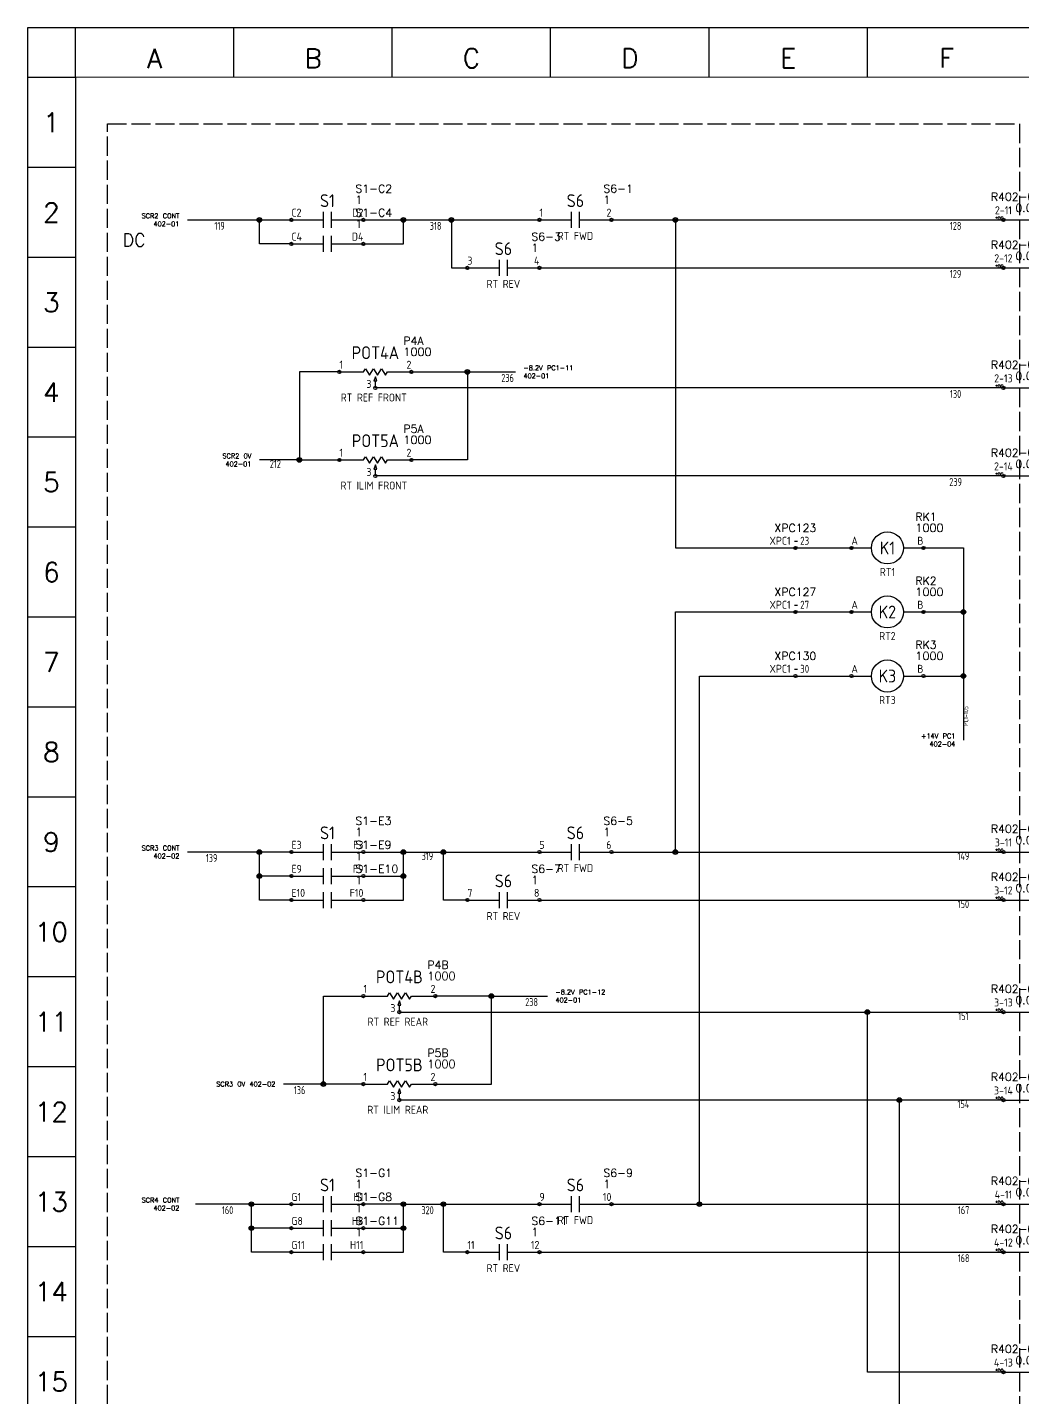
# Model space of a CAD drawing. Header units: millimetres. Extents: x 0 to 1020, y 0 to 646.
# Drawn here: x 0 to 311, y 217.1 to 645.1 of the extents above; entities that cross this region are included whole.
import ezdxf
from ezdxf.enums import TextEntityAlignment as Align

# ---------------------------------------------------------------- set-up
doc = ezdxf.new("R2010")
doc.units = ezdxf.units.MM
doc.header["$LTSCALE"] = 0.5
doc.linetypes.add('ACAD_ISO02W100', pattern=[15, 12, -3])
for name, color, linetype in [('LOCBOX', 7, 'ACAD_ISO02W100'), ('NETLIST', 50, 'Continuous'), ('OUTLINE_GRID', 7, 'Continuous'), ('SYMS', 7, 'Continuous'), ('WIREFIXED', 7, 'Continuous'), ('WIRES', 7, 'Continuous')]:
    doc.layers.add(name, color=color, linetype=linetype)
doc.styles.get("Standard").update_dxf_attribs({"font": 'txt.shx', "bigfont": 'gbcbig.shx'})
doc.styles.add('WD_IEC', font='isocp2.shx', dxfattribs={"width": 0.9, "height": 4})

# ---------------------------------------------------------------- blocks, each defined once
blk = doc.blocks.new('2010 Grid')
at = {"layer": 'OUTLINE_GRID'}
for p, q in [((0, 481.25), (0, 0)), ((850, 481.25), (0, 481.25)), ((12.5, 468.31), (12.5, 481.25)), ((53.75, 468.33), (53.75, 481.27)), ((95, 468.35), (95, 481.29)), ((136.25, 468.37), (136.25, 481.32)), ((177.5, 468.39), (177.5, 481.34)), ((218.75, 468.41), (218.75, 481.36)), ((12.5, 468.31), (0, 468.31)), ((837.5, 468.74), (12.5, 468.31)), ((12.5, 468.31), (12.5, 0)), ((12.5, 444.89), (0, 444.89)), ((12.5, 421.47), (0, 421.47)), ((12.5, 398.06), (0, 398.06)), ((12.5, 374.64), (0, 374.64)), ((12.5, 351.23), (0, 351.23)), ((12.5, 327.81), (0, 327.81)), ((12.5, 304.4), (0, 304.4)), ((12.5, 280.98), (0, 280.98)), ((12.5, 257.57), (0, 257.57)), ((12.5, 234.15), (0, 234.15)), ((12.5, 210.74), (0, 210.74)), ((12.5, 187.32), (0, 187.32)), ((12.5, 163.91), (0, 163.91)), ((12.5, 140.49), (0, 140.49))]:
    blk.add_line(p, q, dxfattribs=at)
at = {"layer": 'OUTLINE_GRID', "char_height": 5, "width": 17.7556, "attachment_point": 5}
for s, insert in [('A', (33.12, 473.28)), ('B', (74.38, 473.3)), ('C', (115.62, 473.32)), ('D', (156.88, 473.34)), ('E', (198.12, 473.37)), ('F', (239.38, 473.39)), ('1', (6.25, 456.6)), ('2', (6.25, 433.18)), ('3', (6.25, 409.77)), ('4', (6.25, 386.35)), ('5', (6.25, 362.94)), ('6', (6.25, 339.52)), ('7', (6.25, 316.11)), ('8', (6.25, 292.69)), ('9', (6.25, 269.28)), ('10', (6.25, 245.86)), ('11', (6.25, 222.44)), ('12', (6.25, 199.03)), ('13', (6.25, 175.61)), ('14', (6.25, 152.2)), ('15', (6.25, 128.78))]:
    blk.add_mtext(s, dxfattribs=dict(at, insert=insert))
blk = doc.blocks.new('POT-1')
for p, q in [((0, 0), (7.5, 0)), ((7.5, 0), (8.12, 1)), ((8.12, 1), (9.38, -1)), ((9.38, -1), (10.62, 1)), ((10.62, 1), (11.88, -1)), ((11.88, -1), (13.12, 1)), ((13.12, 1), (14.37, -1)), ((14.37, -1), (15, 0)), ((15, 0), (22.5, 0)), ((11.25, -1.5), (10.79, -2.83)), ((10.79, -2.83), (11.72, -2.83)), ((11.72, -2.83), (11.25, -1.5)), ((11.25, -5), (11.25, -2.83))]:
    blk.add_line(p, q)
for centre in [(0, 0), (22.5, 0), (11.25, -5)]:
    blk.add_circle(centre, 0.5)
at = {"style": 'WD_IEC', "flags": 1}
blk.add_attdef('LOC', text='', height=4, dxfattribs=at).set_placement((11.25, 11), align=Align.MIDDLE_CENTER)
at = {"style": 'WD_IEC'}
for tag, height, p in [('TAG1', 4, (11.25, 6)), ('DESC1', 2.5, (10.75, -8))]:
    blk.add_attdef(tag, text='', height=height, dxfattribs=at).set_placement(p, align=Align.MIDDLE_CENTER)
for tag, p, height, flags in [('X4TERM01', (0, 0), 0.64, 1), ('TERM01', (0, 1), 2.5, 8), ('X1TERM02', (22.5, 0), 0.64, 1), ('X1TERM03', (11.25, -5), 0.64, 1)]:
    blk.add_attdef(tag, p, '', height=height, dxfattribs=dict(at, flags=flags))
at = {"style": 'WD_IEC', "flags": 8}
for tag, p in [('TERM02', (22.5, 1)), ('TERM03', (10, -5))]:
    blk.add_attdef(tag, text='', height=2.5, dxfattribs=at).set_placement(p, align=Align.RIGHT)
at = {"layer": 'NETLIST'}
for tag, p, height in [('NETTAG', (20, 8.5), 2.5), ('NETVALUE', (20, 5), 2.56)]:
    blk.add_attdef(tag, p, '', height=height, dxfattribs=at)
blk = doc.blocks.new('INTERCONNECT-H1')
blk.add_line((-2.5, 0), (12.5, 0))
for centre in [(-2.5, 0), (12.5, 0)]:
    blk.add_circle(centre, 0.5)
at = {"style": 'WD_IEC', "flags": 1}
for tag, height, p in [('LOC', 4, (5, 10)), ('TAG1', 4, (-2.43, 3.16)), ('DESC1', 2.5, (5, -2.5))]:
    blk.add_attdef(tag, text='', height=height, dxfattribs=at).set_placement(p, align=Align.MIDDLE_CENTER)
at = {"style": 'WD_IEC', "flags": 8}
for tag, p in [('TERM01', (-2.5, 1)), ('TERM02', (12.5, 1))]:
    blk.add_attdef(tag, text='', height=2.5, dxfattribs=at).set_placement(p, align=Align.BOTTOM_CENTER)
at = {"style": 'WD_IEC', "flags": 1}
blk.add_attdef('X4TERM01', (-2.5, 0), '', height=0.5, dxfattribs=at)
blk.add_attdef('X1TERM02', text='', height=0.5, dxfattribs=at).set_placement((12.5, 0), align=Align.RIGHT)
at = {"layer": 'NETLIST'}
for tag, p in [('NETVALUE', (5, 2.5)), ('NETTAG', (5, 6))]:
    blk.add_attdef(tag, text='', height=2.5, dxfattribs=at).set_placement(p, align=Align.CENTER)
blk.add_attdef('X4TERMDESC01', text='', height=1, dxfattribs=at).set_placement((-2.5, 0), align=Align.RIGHT)
blk.add_attdef('X1TERMDESC02', (12.5, 0), '', height=1, dxfattribs=at)
blk = doc.blocks.new('CONTACT-NO')
for p, q in [((2.5, 0), (12.5, 0)), ((12.5, -2.5), (12.5, 2.5)), ((15, -2.5), (15, 2.5)), ((15, 0), (25, 0))]:
    blk.add_line(p, q)
for centre in [(2.5, 0), (25, 0)]:
    blk.add_circle(centre, 0.5)
at = {"style": 'WD_IEC', "flags": 1}
blk.add_attdef('LOC', text='', height=4, dxfattribs=at).set_placement((13.75, 11), align=Align.MIDDLE_CENTER)
at = {"style": 'WD_IEC'}
for tag, height, p in [('TAG1', 4, (13.75, 6)), ('DESC1', 2.5, (13.75, -5))]:
    blk.add_attdef(tag, text='', height=height, dxfattribs=at).set_placement(p, align=Align.MIDDLE_CENTER)
for tag, p, height, flags in [('X4TERM01', (2.5, 0), 0.64, 1), ('TERM01', (2.5, 1), 2.5, 8), ('X1TERM02', (25, 0), 0.64, 1)]:
    blk.add_attdef(tag, p, '', height=height, dxfattribs=dict(at, flags=flags))
at = {"style": 'WD_IEC', "flags": 8}
blk.add_attdef('TERM02', text='', height=2.5, dxfattribs=at).set_placement((25, 1), align=Align.RIGHT)
at = {"layer": 'NETLIST'}
for tag, p, height in [('NETTAG', (22.5, 8.5), 2.5), ('NETVALUE', (22.5, 5), 2.56)]:
    blk.add_attdef(tag, p, '', height=height, dxfattribs=at)
blk = doc.blocks.new('WDDOT')
for radius in [0.72, 0.449, 0.223]:
    blk.add_circle((0, 0), radius)
blk = doc.blocks.new('WD_WNH2')
at = {"linetype": 'Continuous', "style": 'WD_IEC', "width": 0.8}
blk.add_attdef('WIRENO', text='', height=2.5, dxfattribs=at).set_placement((0, 0), align=Align.TOP_CENTER)
at = {"style": 'WD_IEC', "flags": 1}
for tag, p in [('W02USER', (0, -1.21)), ('W03USER', (0, -1.33)), ('W04USER', (0, -1.46)), ('W05USER', (0, -1.58)), ('W06USER', (0, -1.71)), ('W07USER', (0, -1.83)), ('W08USER', (0, -1.96)), ('W09USER', (0, -2.08)), ('W01USER', (0, -1.08)), ('W10USER', (0, -2.21))]:
    blk.add_attdef(tag, text='', height=0.08, dxfattribs=at).set_placement(p, align=Align.CENTER)
blk = doc.blocks.new('TBH-1')
blk.add_line((-0.33, 2.17), (0.65, 2.17))
blk.add_circle((0, 0), 0.5)
at = {"style": 'WD_IEC', "flags": 1}
blk.add_attdef('LOC', text='', height=4, dxfattribs=at).set_placement((-15, 7.5), align=Align.MIDDLE_LEFT)
at = {"style": 'WD_IEC'}
blk.add_attdef('TAG1', text='', height=2.5, dxfattribs=at).set_placement((-1.5, 1), align=Align.RIGHT)
at = {"style": 'WD_IEC', "flags": 1}
blk.add_attdef('X1TERM01', (0, 0), '', height=0.5, dxfattribs=at)
at = {"style": 'WD_IEC', "width": 0.9}
blk.add_attdef('TERM01', (1.5, 1), '', height=2.5, dxfattribs=at)
at = {"layer": 'NETLIST'}
for tag, p in [('NETTAG', (0, 5)), ('NETVALUE', (0, -2.5))]:
    blk.add_attdef(tag, text='', height=2.5, dxfattribs=at).set_placement(p, align=Align.CENTER)
blk = doc.blocks.new('CONTACTOR-H')
for p, q in [((0, 0), (6.25, 0)), ((16.25, 0), (22.5, 0))]:
    blk.add_line(p, q)
for centre, radius in [((11.25, 0), 5), ((0, 0), 0.5), ((22.5, 0), 0.5)]:
    blk.add_circle(centre, radius)
at = {"style": 'WD_IEC', "flags": 1}
blk.add_attdef('LOC', text='', height=4, dxfattribs=at).set_placement((11.25, 8.5), align=Align.MIDDLE_CENTER)
at = {"style": 'WD_IEC'}
for tag, p, height, flags in [('X4TERM01', (0, 0), 0.64, 1), ('TERM01', (0, 1), 2.5, 8), ('X1TERM02', (22.5, 0), 0.64, 1)]:
    blk.add_attdef(tag, p, '', height=height, dxfattribs=dict(at, flags=flags))
for tag, height, p in [('TAG1', 4, (11.25, 0)), ('DESC1', 2.5, (11.25, -7.5))]:
    blk.add_attdef(tag, text='', height=height, dxfattribs=at).set_placement(p, align=Align.MIDDLE_CENTER)
at = {"style": 'WD_IEC', "flags": 8}
blk.add_attdef('TERM02', text='', height=2.5, dxfattribs=at).set_placement((22.5, 1), align=Align.RIGHT)
at = {"layer": 'NETLIST'}
for tag, p, height in [('NETTAG', (20, 8.5), 2.5), ('NETVALUE', (20, 5), 2.56)]:
    blk.add_attdef(tag, p, '', height=height, dxfattribs=at)
blk = doc.blocks.new('WD_WNV2')
at = {"linetype": 'Continuous', "style": 'WD_IEC', "width": 0.8}
blk.add_attdef('WIRENO', text='', height=1.5, rotation=90, dxfattribs=at).set_placement((0, 0), align=Align.TOP_CENTER)
at = {"style": 'WD_IEC', "flags": 1}
for tag, p in [('W01USER', (1.86, -1.08)), ('W02USER', (1.86, -1.21)), ('W03USER', (1.86, -1.33)), ('W04USER', (1.86, -1.46)), ('W05USER', (1.86, -1.58)), ('W06USER', (1.86, -1.71)), ('W07USER', (1.86, -1.83)), ('W08USER', (1.86, -1.96)), ('W09USER', (1.86, -2.08)), ('W10USER', (1.86, -2.21))]:
    blk.add_attdef(tag, text='', height=0.08, dxfattribs=at).set_placement(p, align=Align.CENTER)

msp = doc.modelspace()

# ---------------------------------------------------------------- linework, layer by layer
at = {"layer": 'LOCBOX'}
msp.add_lwpolyline([(25, 615), (310, 615), (310, 80), (25, 80)], close=True, dxfattribs=at)
at = {"layer": 'WIRES'}
for p, q in [((50, 585), (82.5, 585)), ((72.5, 577.5), (72.5, 585)), ((105, 585), (160, 585)), ((117.5, 577.5), (117.5, 585)), ((132.5, 585), (132.5, 570)), ((182.5, 585), (305, 585)), ((202.5, 585), (202.5, 482.5)), ((82.5, 577.5), (72.5, 577.5)), ((105, 577.5), (117.5, 577.5)), ((132.5, 570), (137.5, 570)), ((160, 570), (305, 570)), ((97.5, 537.5), (85, 537.5)), ((85, 537.5), (85, 510)), ((120, 537.5), (137.5, 537.5)), ((137.5, 537.5), (137.5, 510)), ((137.5, 537.5), (152.5, 537.5)), ((305, 532.5), (108.75, 532.5)), ((85, 510), (72.5, 510)), ((85, 510), (97.5, 510)), ((137.5, 510), (120, 510)), ((305, 505), (108.75, 505)), ((202.5, 482.5), (240, 482.5)), ((240, 482.5), (257.5, 482.5)), ((280, 482.5), (292.5, 482.5)), ((292.5, 482.5), (292.5, 422.5)), ((202.5, 387.5), (202.5, 462.5)), ((202.5, 462.5), (240, 462.5)), ((240, 462.5), (257.5, 462.5)), ((280, 462.5), (292.5, 462.5)), ((210, 277.5), (210, 442.5)), ((210, 442.5), (240, 442.5)), ((240, 442.5), (257.5, 442.5)), ((280, 442.5), (292.5, 442.5)), ((82.5, 387.5), (50, 387.5)), ((72.5, 380), (72.5, 387.5)), ((105, 387.5), (160, 387.5)), ((117.5, 380), (117.5, 387.5)), ((130, 372.5), (130, 387.5)), ((182.5, 387.5), (305, 387.5)), ((82.5, 380), (72.5, 380)), ((72.5, 377.5), (72.5, 380)), ((72.5, 372.5), (72.5, 377.5)), ((105, 380), (117.5, 380)), ((117.5, 372.5), (117.5, 380)), ((82.5, 372.5), (72.5, 372.5)), ((105, 372.5), (117.5, 372.5)), ((137.5, 372.5), (130, 372.5)), ((160, 372.5), (305, 372.5)), ((92.5, 315), (92.5, 342.5)), ((92.5, 342.5), (105, 342.5)), ((145, 342.5), (127.5, 342.5)), ((145, 315), (145, 342.5)), ((145, 342.5), (162.5, 342.5)), ((116.25, 337.5), (305, 337.5)), ((262.5, 225), (262.5, 337.5)), ((92.5, 315), (80, 315)), ((105, 315), (92.5, 315)), ((127.5, 315), (145, 315)), ((305, 310), (116.25, 310)), ((272.5, 197.5), (272.5, 310)), ((70, 277.5), (52.5, 277.5)), ((70, 262.5), (70, 277.5)), ((70, 277.5), (82.5, 277.5)), ((117.5, 277.5), (105, 277.5)), ((117.5, 262.5), (117.5, 277.5)), ((117.5, 277.5), (160, 277.5)), ((130, 262.5), (130, 277.5)), ((182.5, 277.5), (305, 277.5)), ((82.5, 270), (70, 270)), ((105, 270), (117.5, 270)), ((82.5, 262.5), (70, 262.5)), ((105, 262.5), (117.5, 262.5)), ((137.5, 262.5), (130, 262.5)), ((160, 262.5), (305, 262.5)), ((305, 225), (262.5, 225))]:
    msp.add_line(p, q, dxfattribs=at)

# ---------------------------------------------------------------- block references
at = {"xscale": 1.2, "yscale": 1.2, "zscale": 1.2}
msp.add_blockref('2010 Grid', (0, 67.5), dxfattribs=at)
ref = msp.add_blockref('CONTACT-NO', (80, 585))
ref.add_attrib('NETTAG', 'S1-C2', (102.5, 593.5), dxfattribs={"layer": 'NETLIST', "height": 2.5})
ref.add_attrib('NETVALUE', '1', (102.5, 590), dxfattribs={"layer": 'NETLIST', "height": 2.56})
ref.add_attrib('TAG1', 'S1', dxfattribs={"height": 4, "style": 'WD_IEC'}).set_placement((93.75, 591), align=Align.MIDDLE_CENTER)
ref.add_attrib('TERM01', 'C2', (82.5, 586), dxfattribs={"height": 2.5, "style": 'WD_IEC'})
ref.add_attrib('TERM02', 'D2', dxfattribs={"height": 2.5, "style": 'WD_IEC'}).set_placement((105, 586), align=Align.RIGHT)
ref = msp.add_blockref('CONTACT-NO', (157.5, 585))
ref.add_attrib('NETTAG', 'S6-1', (180, 593.5), dxfattribs={"layer": 'NETLIST', "height": 2.5})
ref.add_attrib('NETVALUE', '1', (180, 590), dxfattribs={"layer": 'NETLIST', "height": 2.56})
ref.add_attrib('TAG1', 'S6', dxfattribs={"height": 4, "style": 'WD_IEC'}).set_placement((171.25, 591), align=Align.MIDDLE_CENTER)
ref.add_attrib('DESC1', 'RT FWD', dxfattribs={"height": 2.5, "style": 'WD_IEC'}).set_placement((171.25, 580), align=Align.MIDDLE_CENTER)
ref.add_attrib('TERM01', '1', (160, 586), dxfattribs={"height": 2.5, "style": 'WD_IEC'})
ref.add_attrib('TERM02', '2', dxfattribs={"height": 2.5, "style": 'WD_IEC'}).set_placement((182.5, 586), align=Align.RIGHT)
ref = msp.add_blockref('INTERCONNECT-H1', (307.5, 585))
ref.add_attrib('TERM02', '6-11', dxfattribs={"height": 2.5, "style": 'WD_IEC'}).set_placement((320, 586), align=Align.BOTTOM_CENTER)
ref.add_attrib('TERM01', '2-11', dxfattribs={"height": 2.5, "style": 'WD_IEC'}).set_placement((305, 586), align=Align.BOTTOM_CENTER)
ref.add_attrib('NETVALUE', '0.01', dxfattribs={"layer": 'NETLIST', "height": 2.5}).set_placement((312.5, 587.5), align=Align.CENTER)
ref.add_attrib('NETTAG', 'R402-03-01', dxfattribs={"layer": 'NETLIST', "height": 2.5}).set_placement((312.5, 591), align=Align.CENTER)
ref.add_attrib('X4TERMDESC01', '*DC', dxfattribs={"layer": 'NETLIST', "height": 1}).set_placement((305, 585), align=Align.RIGHT)
ref.add_attrib('X1TERMDESC02', '*SCR2', (320, 585), dxfattribs={"layer": 'NETLIST', "height": 1})
ref = msp.add_blockref('CONTACT-NO', (80, 577.5))
ref.add_attrib('NETTAG', 'S1-C4', (102.5, 586), dxfattribs={"layer": 'NETLIST', "height": 2.5})
ref.add_attrib('NETVALUE', '1', (102.5, 582.5), dxfattribs={"layer": 'NETLIST', "height": 2.56})
ref.add_attrib('TERM01', 'C4', (82.5, 578.5), dxfattribs={"height": 2.5, "style": 'WD_IEC'})
ref.add_attrib('TERM02', 'D4', dxfattribs={"height": 2.5, "style": 'WD_IEC'}).set_placement((105, 578.5), align=Align.RIGHT)
ref = msp.add_blockref('CONTACT-NO', (135, 570))
ref.add_attrib('NETTAG', 'S6-3', (157.5, 578.5), dxfattribs={"layer": 'NETLIST', "height": 2.5})
ref.add_attrib('NETVALUE', '1', (157.5, 575), dxfattribs={"layer": 'NETLIST', "height": 2.56})
ref.add_attrib('TAG1', 'S6', dxfattribs={"height": 4, "style": 'WD_IEC'}).set_placement((148.75, 576), align=Align.MIDDLE_CENTER)
ref.add_attrib('DESC1', 'RT REV', dxfattribs={"height": 2.5, "style": 'WD_IEC'}).set_placement((148.75, 565), align=Align.MIDDLE_CENTER)
ref.add_attrib('TERM01', '3', (137.5, 571), dxfattribs={"height": 2.5, "style": 'WD_IEC'})
ref.add_attrib('TERM02', '4', dxfattribs={"height": 2.5, "style": 'WD_IEC'}).set_placement((160, 571), align=Align.RIGHT)
ref = msp.add_blockref('INTERCONNECT-H1', (307.5, 570))
ref.add_attrib('TERM02', '6-12', dxfattribs={"height": 2.5, "style": 'WD_IEC'}).set_placement((320, 571), align=Align.BOTTOM_CENTER)
ref.add_attrib('TERM01', '2-12', dxfattribs={"height": 2.5, "style": 'WD_IEC'}).set_placement((305, 571), align=Align.BOTTOM_CENTER)
ref.add_attrib('NETVALUE', '0.01', dxfattribs={"layer": 'NETLIST', "height": 2.5}).set_placement((312.5, 572.5), align=Align.CENTER)
ref.add_attrib('NETTAG', 'R402-03-04', dxfattribs={"layer": 'NETLIST', "height": 2.5}).set_placement((312.5, 576), align=Align.CENTER)
ref.add_attrib('X4TERMDESC01', '*DC', dxfattribs={"layer": 'NETLIST', "height": 1}).set_placement((305, 570), align=Align.RIGHT)
ref.add_attrib('X1TERMDESC02', '*SCR2', (320, 570), dxfattribs={"layer": 'NETLIST', "height": 1})
ref = msp.add_blockref('POT-1', (97.5, 537.5))
ref.add_attrib('TERM03', '3', dxfattribs={"height": 2.5, "style": 'WD_IEC'}).set_placement((107.5, 532.5), align=Align.RIGHT)
ref.add_attrib('TERM02', '2', dxfattribs={"height": 2.5, "style": 'WD_IEC'}).set_placement((120, 538.5), align=Align.RIGHT)
ref.add_attrib('TERM01', '1', (97.5, 538.5), dxfattribs={"height": 2.5, "style": 'WD_IEC'})
ref.add_attrib('DESC1', 'RT REF FRONT', dxfattribs={"height": 2.5, "style": 'WD_IEC'}).set_placement((108.25, 529.5), align=Align.MIDDLE_CENTER)
ref.add_attrib('TAG1', 'POT4A', dxfattribs={"height": 4, "style": 'WD_IEC'}).set_placement((108.75, 543.5), align=Align.MIDDLE_CENTER)
ref.add_attrib('NETVALUE', '1000', (117.5, 542.5), dxfattribs={"layer": 'NETLIST', "height": 2.56})
ref.add_attrib('NETTAG', 'P4A', (117.5, 546), dxfattribs={"layer": 'NETLIST', "height": 2.5})
ref = msp.add_blockref('INTERCONNECT-H1', (307.5, 532.5))
ref.add_attrib('TERM02', '6-13', dxfattribs={"height": 2.5, "style": 'WD_IEC'}).set_placement((320, 533.5), align=Align.BOTTOM_CENTER)
ref.add_attrib('TERM01', '2-13', dxfattribs={"height": 2.5, "style": 'WD_IEC'}).set_placement((305, 533.5), align=Align.BOTTOM_CENTER)
ref.add_attrib('NETVALUE', '0.01', dxfattribs={"layer": 'NETLIST', "height": 2.5}).set_placement((312.5, 535), align=Align.CENTER)
ref.add_attrib('NETTAG', 'R402-03-06', dxfattribs={"layer": 'NETLIST', "height": 2.5}).set_placement((312.5, 538.5), align=Align.CENTER)
ref.add_attrib('X4TERMDESC01', '*DC', dxfattribs={"layer": 'NETLIST', "height": 1}).set_placement((305, 532.5), align=Align.RIGHT)
ref.add_attrib('X1TERMDESC02', '*SCR2', (320, 532.5), dxfattribs={"layer": 'NETLIST', "height": 1})
ref = msp.add_blockref('POT-1', (97.5, 510))
ref.add_attrib('TERM03', '3', dxfattribs={"height": 2.5, "style": 'WD_IEC'}).set_placement((107.5, 505), align=Align.RIGHT)
ref.add_attrib('TERM02', '2', dxfattribs={"height": 2.5, "style": 'WD_IEC'}).set_placement((120, 511), align=Align.RIGHT)
ref.add_attrib('TERM01', '1', (97.5, 511), dxfattribs={"height": 2.5, "style": 'WD_IEC'})
ref.add_attrib('DESC1', 'RT ILIM FRONT', dxfattribs={"height": 2.5, "style": 'WD_IEC'}).set_placement((108.25, 502), align=Align.MIDDLE_CENTER)
ref.add_attrib('TAG1', 'POT5A', dxfattribs={"height": 4, "style": 'WD_IEC'}).set_placement((108.75, 516), align=Align.MIDDLE_CENTER)
ref.add_attrib('NETVALUE', '1000', (117.5, 515), dxfattribs={"layer": 'NETLIST', "height": 2.56})
ref.add_attrib('NETTAG', 'P5A', (117.5, 518.5), dxfattribs={"layer": 'NETLIST', "height": 2.5})
ref = msp.add_blockref('INTERCONNECT-H1', (307.5, 505))
ref.add_attrib('TERM02', '6-14', dxfattribs={"height": 2.5, "style": 'WD_IEC'}).set_placement((320, 506), align=Align.BOTTOM_CENTER)
ref.add_attrib('TERM01', '2-14', dxfattribs={"height": 2.5, "style": 'WD_IEC'}).set_placement((305, 506), align=Align.BOTTOM_CENTER)
ref.add_attrib('NETVALUE', '0.01', dxfattribs={"layer": 'NETLIST', "height": 2.5}).set_placement((312.5, 507.5), align=Align.CENTER)
ref.add_attrib('NETTAG', 'R402-03-07', dxfattribs={"layer": 'NETLIST', "height": 2.5}).set_placement((312.5, 511), align=Align.CENTER)
ref.add_attrib('X4TERMDESC01', '*DC', dxfattribs={"layer": 'NETLIST', "height": 1}).set_placement((305, 505), align=Align.RIGHT)
ref.add_attrib('X1TERMDESC02', '*SCR2', (320, 505), dxfattribs={"layer": 'NETLIST', "height": 1})
ref = msp.add_blockref('CONTACTOR-H', (257.5, 482.5))
ref.add_attrib('TERM02', 'B', dxfattribs={"height": 2.5, "style": 'WD_IEC'}).set_placement((280, 483.5), align=Align.RIGHT)
ref.add_attrib('TERM01', 'A', (257.5, 483.5), dxfattribs={"height": 2.5, "style": 'WD_IEC'})
ref.add_attrib('DESC1', 'RT1', dxfattribs={"height": 2.5, "style": 'WD_IEC'}).set_placement((268.75, 475), align=Align.MIDDLE_CENTER)
ref.add_attrib('TAG1', 'K1', dxfattribs={"height": 4, "style": 'WD_IEC'}).set_placement((268.75, 482.5), align=Align.MIDDLE_CENTER)
ref.add_attrib('NETVALUE', '1000', (277.5, 487.5), dxfattribs={"layer": 'NETLIST', "height": 2.56})
ref.add_attrib('NETTAG', 'RK1', (277.5, 491), dxfattribs={"layer": 'NETLIST', "height": 2.5})
for p, values in [((240, 482.5), {'TAG1': 'XPC1', 'TERM01': '23', 'NETTAG': 'XPC123'}), ((240, 462.5), {'TAG1': 'XPC1', 'TERM01': '27', 'NETTAG': 'XPC127'}), ((240, 442.5), {'TAG1': 'XPC1', 'TERM01': '30', 'NETTAG': 'XPC130'})]:
    msp.add_blockref('TBH-1', p).add_auto_attribs(values)
ref = msp.add_blockref('CONTACTOR-H', (257.5, 462.5))
ref.add_attrib('TERM02', 'B', dxfattribs={"height": 2.5, "style": 'WD_IEC'}).set_placement((280, 463.5), align=Align.RIGHT)
ref.add_attrib('TERM01', 'A', (257.5, 463.5), dxfattribs={"height": 2.5, "style": 'WD_IEC'})
ref.add_attrib('DESC1', 'RT2', dxfattribs={"height": 2.5, "style": 'WD_IEC'}).set_placement((268.75, 455), align=Align.MIDDLE_CENTER)
ref.add_attrib('TAG1', 'K2', dxfattribs={"height": 4, "style": 'WD_IEC'}).set_placement((268.75, 462.5), align=Align.MIDDLE_CENTER)
ref.add_attrib('NETVALUE', '1000', (277.5, 467.5), dxfattribs={"layer": 'NETLIST', "height": 2.56})
ref.add_attrib('NETTAG', 'RK2', (277.5, 471), dxfattribs={"layer": 'NETLIST', "height": 2.5})
ref = msp.add_blockref('CONTACTOR-H', (257.5, 442.5))
ref.add_attrib('TERM02', 'B', dxfattribs={"height": 2.5, "style": 'WD_IEC'}).set_placement((280, 443.5), align=Align.RIGHT)
ref.add_attrib('TERM01', 'A', (257.5, 443.5), dxfattribs={"height": 2.5, "style": 'WD_IEC'})
ref.add_attrib('DESC1', 'RT3', dxfattribs={"height": 2.5, "style": 'WD_IEC'}).set_placement((268.75, 435), align=Align.MIDDLE_CENTER)
ref.add_attrib('TAG1', 'K3', dxfattribs={"height": 4, "style": 'WD_IEC'}).set_placement((268.75, 442.5), align=Align.MIDDLE_CENTER)
ref.add_attrib('NETVALUE', '1000', (277.5, 447.5), dxfattribs={"layer": 'NETLIST', "height": 2.56})
ref.add_attrib('NETTAG', 'RK3', (277.5, 451), dxfattribs={"layer": 'NETLIST', "height": 2.5})
ref = msp.add_blockref('CONTACT-NO', (80, 387.5))
ref.add_attrib('NETTAG', 'S1-E3', (102.5, 396), dxfattribs={"layer": 'NETLIST', "height": 2.5})
ref.add_attrib('NETVALUE', '1', (102.5, 392.5), dxfattribs={"layer": 'NETLIST', "height": 2.56})
ref.add_attrib('TAG1', 'S1', dxfattribs={"height": 4, "style": 'WD_IEC'}).set_placement((93.75, 393.5), align=Align.MIDDLE_CENTER)
ref.add_attrib('TERM01', 'E3', (82.5, 388.5), dxfattribs={"height": 2.5, "style": 'WD_IEC'})
ref.add_attrib('TERM02', 'F3', dxfattribs={"height": 2.5, "style": 'WD_IEC'}).set_placement((105, 388.5), align=Align.RIGHT)
ref = msp.add_blockref('CONTACT-NO', (157.5, 387.5))
ref.add_attrib('NETTAG', 'S6-5', (180, 396), dxfattribs={"layer": 'NETLIST', "height": 2.5})
ref.add_attrib('NETVALUE', '1', (180, 392.5), dxfattribs={"layer": 'NETLIST', "height": 2.56})
ref.add_attrib('TAG1', 'S6', dxfattribs={"height": 4, "style": 'WD_IEC'}).set_placement((171.25, 393.5), align=Align.MIDDLE_CENTER)
ref.add_attrib('DESC1', 'RT FWD', dxfattribs={"height": 2.5, "style": 'WD_IEC'}).set_placement((171.25, 382.5), align=Align.MIDDLE_CENTER)
ref.add_attrib('TERM01', '5', (160, 388.5), dxfattribs={"height": 2.5, "style": 'WD_IEC'})
ref.add_attrib('TERM02', '6', dxfattribs={"height": 2.5, "style": 'WD_IEC'}).set_placement((182.5, 388.5), align=Align.RIGHT)
ref = msp.add_blockref('INTERCONNECT-H1', (307.5, 387.5))
ref.add_attrib('TERM02', '6-11', dxfattribs={"height": 2.5, "style": 'WD_IEC'}).set_placement((320, 388.5), align=Align.BOTTOM_CENTER)
ref.add_attrib('TERM01', '3-11', dxfattribs={"height": 2.5, "style": 'WD_IEC'}).set_placement((305, 388.5), align=Align.BOTTOM_CENTER)
ref.add_attrib('NETVALUE', '0.01', dxfattribs={"layer": 'NETLIST', "height": 2.5}).set_placement((312.5, 390), align=Align.CENTER)
ref.add_attrib('NETTAG', 'R402-03-10', dxfattribs={"layer": 'NETLIST', "height": 2.5}).set_placement((312.5, 393.5), align=Align.CENTER)
ref.add_attrib('X4TERMDESC01', '*DC', dxfattribs={"layer": 'NETLIST', "height": 1}).set_placement((305, 387.5), align=Align.RIGHT)
ref.add_attrib('X1TERMDESC02', '*SCR3', (320, 387.5), dxfattribs={"layer": 'NETLIST', "height": 1})
ref = msp.add_blockref('CONTACT-NO', (80, 380))
ref.add_attrib('NETTAG', 'S1-E9', (102.5, 388.5), dxfattribs={"layer": 'NETLIST', "height": 2.5})
ref.add_attrib('NETVALUE', '1', (102.5, 385), dxfattribs={"layer": 'NETLIST', "height": 2.56})
ref.add_attrib('TERM01', 'E9', (82.5, 381), dxfattribs={"height": 2.5, "style": 'WD_IEC'})
ref.add_attrib('TERM02', 'F9', dxfattribs={"height": 2.5, "style": 'WD_IEC'}).set_placement((105, 381), align=Align.RIGHT)
ref = msp.add_blockref('CONTACT-NO', (80, 372.5))
ref.add_attrib('NETTAG', 'S1-E10', (102.5, 381), dxfattribs={"layer": 'NETLIST', "height": 2.5})
ref.add_attrib('NETVALUE', '1', (102.5, 377.5), dxfattribs={"layer": 'NETLIST', "height": 2.56})
ref.add_attrib('TERM01', 'E10', (82.5, 373.5), dxfattribs={"height": 2.5, "style": 'WD_IEC'})
ref.add_attrib('TERM02', 'F10', dxfattribs={"height": 2.5, "style": 'WD_IEC'}).set_placement((105, 373.5), align=Align.RIGHT)
ref = msp.add_blockref('CONTACT-NO', (135, 372.5))
ref.add_attrib('NETTAG', 'S6-7', (157.5, 381), dxfattribs={"layer": 'NETLIST', "height": 2.5})
ref.add_attrib('NETVALUE', '1', (157.5, 377.5), dxfattribs={"layer": 'NETLIST', "height": 2.56})
ref.add_attrib('TAG1', 'S6', dxfattribs={"height": 4, "style": 'WD_IEC'}).set_placement((148.75, 378.5), align=Align.MIDDLE_CENTER)
ref.add_attrib('DESC1', 'RT REV', dxfattribs={"height": 2.5, "style": 'WD_IEC'}).set_placement((148.75, 367.5), align=Align.MIDDLE_CENTER)
ref.add_attrib('TERM01', '7', (137.5, 373.5), dxfattribs={"height": 2.5, "style": 'WD_IEC'})
ref.add_attrib('TERM02', '8', dxfattribs={"height": 2.5, "style": 'WD_IEC'}).set_placement((160, 373.5), align=Align.RIGHT)
ref = msp.add_blockref('INTERCONNECT-H1', (307.5, 372.5))
ref.add_attrib('TERM02', '6-12', dxfattribs={"height": 2.5, "style": 'WD_IEC'}).set_placement((320, 373.5), align=Align.BOTTOM_CENTER)
ref.add_attrib('TERM01', '3-12', dxfattribs={"height": 2.5, "style": 'WD_IEC'}).set_placement((305, 373.5), align=Align.BOTTOM_CENTER)
ref.add_attrib('NETVALUE', '0.01', dxfattribs={"layer": 'NETLIST', "height": 2.5}).set_placement((312.5, 375), align=Align.CENTER)
ref.add_attrib('NETTAG', 'R402-03-11', dxfattribs={"layer": 'NETLIST', "height": 2.5}).set_placement((312.5, 378.5), align=Align.CENTER)
ref.add_attrib('X4TERMDESC01', '*DC', dxfattribs={"layer": 'NETLIST', "height": 1}).set_placement((305, 372.5), align=Align.RIGHT)
ref.add_attrib('X1TERMDESC02', '*SCR3', (320, 372.5), dxfattribs={"layer": 'NETLIST', "height": 1})
ref = msp.add_blockref('POT-1', (105, 342.5))
ref.add_attrib('TERM03', '3', dxfattribs={"height": 2.5, "style": 'WD_IEC'}).set_placement((115, 337.5), align=Align.RIGHT)
ref.add_attrib('TERM02', '2', dxfattribs={"height": 2.5, "style": 'WD_IEC'}).set_placement((127.5, 343.5), align=Align.RIGHT)
ref.add_attrib('TERM01', '1', (105, 343.5), dxfattribs={"height": 2.5, "style": 'WD_IEC'})
ref.add_attrib('DESC1', 'RT REF REAR', dxfattribs={"height": 2.5, "style": 'WD_IEC'}).set_placement((115.75, 334.5), align=Align.MIDDLE_CENTER)
ref.add_attrib('TAG1', 'POT4B', dxfattribs={"height": 4, "style": 'WD_IEC'}).set_placement((116.25, 348.5), align=Align.MIDDLE_CENTER)
ref.add_attrib('NETVALUE', '1000', (125, 347.5), dxfattribs={"layer": 'NETLIST', "height": 2.56})
ref.add_attrib('NETTAG', 'P4B', (125, 351), dxfattribs={"layer": 'NETLIST', "height": 2.5})
ref = msp.add_blockref('INTERCONNECT-H1', (307.5, 337.5))
ref.add_attrib('TERM02', '6-13', dxfattribs={"height": 2.5, "style": 'WD_IEC'}).set_placement((320, 338.5), align=Align.BOTTOM_CENTER)
ref.add_attrib('TERM01', '3-13', dxfattribs={"height": 2.5, "style": 'WD_IEC'}).set_placement((305, 338.5), align=Align.BOTTOM_CENTER)
ref.add_attrib('NETVALUE', '0.01', dxfattribs={"layer": 'NETLIST', "height": 2.5}).set_placement((312.5, 340), align=Align.CENTER)
ref.add_attrib('NETTAG', 'R402-03-12', dxfattribs={"layer": 'NETLIST', "height": 2.5}).set_placement((312.5, 343.5), align=Align.CENTER)
ref.add_attrib('X4TERMDESC01', '*DC', dxfattribs={"layer": 'NETLIST', "height": 1}).set_placement((305, 337.5), align=Align.RIGHT)
ref.add_attrib('X1TERMDESC02', '*SCR3', (320, 337.5), dxfattribs={"layer": 'NETLIST', "height": 1})
ref = msp.add_blockref('POT-1', (105, 315))
ref.add_attrib('TERM03', '3', dxfattribs={"height": 2.5, "style": 'WD_IEC'}).set_placement((115, 310), align=Align.RIGHT)
ref.add_attrib('TERM02', '2', dxfattribs={"height": 2.5, "style": 'WD_IEC'}).set_placement((127.5, 316), align=Align.RIGHT)
ref.add_attrib('TERM01', '1', (105, 316), dxfattribs={"height": 2.5, "style": 'WD_IEC'})
ref.add_attrib('DESC1', 'RT ILIM REAR', dxfattribs={"height": 2.5, "style": 'WD_IEC'}).set_placement((115.75, 307), align=Align.MIDDLE_CENTER)
ref.add_attrib('TAG1', 'POT5B', dxfattribs={"height": 4, "style": 'WD_IEC'}).set_placement((116.25, 321), align=Align.MIDDLE_CENTER)
ref.add_attrib('NETVALUE', '1000', (125, 320), dxfattribs={"layer": 'NETLIST', "height": 2.56})
ref.add_attrib('NETTAG', 'P5B', (125, 323.5), dxfattribs={"layer": 'NETLIST', "height": 2.5})
ref = msp.add_blockref('INTERCONNECT-H1', (307.5, 310))
ref.add_attrib('TERM02', '6-14', dxfattribs={"height": 2.5, "style": 'WD_IEC'}).set_placement((320, 311), align=Align.BOTTOM_CENTER)
ref.add_attrib('TERM01', '3-14', dxfattribs={"height": 2.5, "style": 'WD_IEC'}).set_placement((305, 311), align=Align.BOTTOM_CENTER)
ref.add_attrib('NETVALUE', '0.01', dxfattribs={"layer": 'NETLIST', "height": 2.5}).set_placement((312.5, 312.5), align=Align.CENTER)
ref.add_attrib('NETTAG', 'R402-03-13', dxfattribs={"layer": 'NETLIST', "height": 2.5}).set_placement((312.5, 316), align=Align.CENTER)
ref.add_attrib('X4TERMDESC01', '*DC', dxfattribs={"layer": 'NETLIST', "height": 1}).set_placement((305, 310), align=Align.RIGHT)
ref.add_attrib('X1TERMDESC02', '*SCR3', (320, 310), dxfattribs={"layer": 'NETLIST', "height": 1})
ref = msp.add_blockref('CONTACT-NO', (80, 277.5))
ref.add_attrib('NETTAG', 'S1-G1', (102.5, 286), dxfattribs={"layer": 'NETLIST', "height": 2.5})
ref.add_attrib('NETVALUE', '1', (102.5, 282.5), dxfattribs={"layer": 'NETLIST', "height": 2.56})
ref.add_attrib('TAG1', 'S1', dxfattribs={"height": 4, "style": 'WD_IEC'}).set_placement((93.75, 283.5), align=Align.MIDDLE_CENTER)
ref.add_attrib('TERM01', 'G1', (82.5, 278.5), dxfattribs={"height": 2.5, "style": 'WD_IEC'})
ref.add_attrib('TERM02', 'H1', dxfattribs={"height": 2.5, "style": 'WD_IEC'}).set_placement((105, 278.5), align=Align.RIGHT)
ref = msp.add_blockref('CONTACT-NO', (157.5, 277.5))
ref.add_attrib('NETTAG', 'S6-9', (180, 286), dxfattribs={"layer": 'NETLIST', "height": 2.5})
ref.add_attrib('NETVALUE', '1', (180, 282.5), dxfattribs={"layer": 'NETLIST', "height": 2.56})
ref.add_attrib('TAG1', 'S6', dxfattribs={"height": 4, "style": 'WD_IEC'}).set_placement((171.25, 283.5), align=Align.MIDDLE_CENTER)
ref.add_attrib('DESC1', 'RT FWD', dxfattribs={"height": 2.5, "style": 'WD_IEC'}).set_placement((171.25, 272.5), align=Align.MIDDLE_CENTER)
ref.add_attrib('TERM01', '9', (160, 278.5), dxfattribs={"height": 2.5, "style": 'WD_IEC'})
ref.add_attrib('TERM02', '10', dxfattribs={"height": 2.5, "style": 'WD_IEC'}).set_placement((182.5, 278.5), align=Align.RIGHT)
ref = msp.add_blockref('INTERCONNECT-H1', (307.5, 277.5))
ref.add_attrib('TERM02', '6-11', dxfattribs={"height": 2.5, "style": 'WD_IEC'}).set_placement((320, 278.5), align=Align.BOTTOM_CENTER)
ref.add_attrib('TERM01', '4-11', dxfattribs={"height": 2.5, "style": 'WD_IEC'}).set_placement((305, 278.5), align=Align.BOTTOM_CENTER)
ref.add_attrib('NETVALUE', '0.01', dxfattribs={"layer": 'NETLIST', "height": 2.5}).set_placement((312.5, 280), align=Align.CENTER)
ref.add_attrib('NETTAG', 'R402-03-14', dxfattribs={"layer": 'NETLIST', "height": 2.5}).set_placement((312.5, 283.5), align=Align.CENTER)
ref.add_attrib('X4TERMDESC01', '*DC', dxfattribs={"layer": 'NETLIST', "height": 1}).set_placement((305, 277.5), align=Align.RIGHT)
ref.add_attrib('X1TERMDESC02', '*SCR4', (320, 277.5), dxfattribs={"layer": 'NETLIST', "height": 1})
ref = msp.add_blockref('CONTACT-NO', (80, 270))
ref.add_attrib('NETTAG', 'S1-G8', (102.5, 278.5), dxfattribs={"layer": 'NETLIST', "height": 2.5})
ref.add_attrib('NETVALUE', '1', (102.5, 275), dxfattribs={"layer": 'NETLIST', "height": 2.56})
ref.add_attrib('TERM01', 'G8', (82.5, 271), dxfattribs={"height": 2.5, "style": 'WD_IEC'})
ref.add_attrib('TERM02', 'H8', dxfattribs={"height": 2.5, "style": 'WD_IEC'}).set_placement((105, 271), align=Align.RIGHT)
ref = msp.add_blockref('CONTACT-NO', (80, 262.5))
ref.add_attrib('NETTAG', 'S1-G11', (102.5, 271), dxfattribs={"layer": 'NETLIST', "height": 2.5})
ref.add_attrib('NETVALUE', '1', (102.5, 267.5), dxfattribs={"layer": 'NETLIST', "height": 2.56})
ref.add_attrib('TERM01', 'G11', (82.5, 263.5), dxfattribs={"height": 2.5, "style": 'WD_IEC'})
ref.add_attrib('TERM02', 'H11', dxfattribs={"height": 2.5, "style": 'WD_IEC'}).set_placement((105, 263.5), align=Align.RIGHT)
ref = msp.add_blockref('CONTACT-NO', (135, 262.5))
ref.add_attrib('NETTAG', 'S6-11', (157.5, 271), dxfattribs={"layer": 'NETLIST', "height": 2.5})
ref.add_attrib('NETVALUE', '1', (157.5, 267.5), dxfattribs={"layer": 'NETLIST', "height": 2.56})
ref.add_attrib('TAG1', 'S6', dxfattribs={"height": 4, "style": 'WD_IEC'}).set_placement((148.75, 268.5), align=Align.MIDDLE_CENTER)
ref.add_attrib('DESC1', 'RT REV', dxfattribs={"height": 2.5, "style": 'WD_IEC'}).set_placement((148.75, 257.5), align=Align.MIDDLE_CENTER)
ref.add_attrib('TERM01', '11', (137.5, 263.5), dxfattribs={"height": 2.5, "style": 'WD_IEC'})
ref.add_attrib('TERM02', '12', dxfattribs={"height": 2.5, "style": 'WD_IEC'}).set_placement((160, 263.5), align=Align.RIGHT)
ref = msp.add_blockref('INTERCONNECT-H1', (307.5, 262.5))
ref.add_attrib('TERM02', '6-12', dxfattribs={"height": 2.5, "style": 'WD_IEC'}).set_placement((320, 263.5), align=Align.BOTTOM_CENTER)
ref.add_attrib('TERM01', '4-12', dxfattribs={"height": 2.5, "style": 'WD_IEC'}).set_placement((305, 263.5), align=Align.BOTTOM_CENTER)
ref.add_attrib('NETVALUE', '0.01', dxfattribs={"layer": 'NETLIST', "height": 2.5}).set_placement((312.5, 265), align=Align.CENTER)
ref.add_attrib('NETTAG', 'R402-03-15', dxfattribs={"layer": 'NETLIST', "height": 2.5}).set_placement((312.5, 268.5), align=Align.CENTER)
ref.add_attrib('X4TERMDESC01', '*DC', dxfattribs={"layer": 'NETLIST', "height": 1}).set_placement((305, 262.5), align=Align.RIGHT)
ref.add_attrib('X1TERMDESC02', '*SCR4', (320, 262.5), dxfattribs={"layer": 'NETLIST', "height": 1})
ref = msp.add_blockref('INTERCONNECT-H1', (307.5, 225))
ref.add_attrib('TERM02', '6-13', dxfattribs={"height": 2.5, "style": 'WD_IEC'}).set_placement((320, 226), align=Align.BOTTOM_CENTER)
ref.add_attrib('TERM01', '4-13', dxfattribs={"height": 2.5, "style": 'WD_IEC'}).set_placement((305, 226), align=Align.BOTTOM_CENTER)
ref.add_attrib('NETVALUE', '0.01', dxfattribs={"layer": 'NETLIST', "height": 2.5}).set_placement((312.5, 227.5), align=Align.CENTER)
ref.add_attrib('NETTAG', 'R402-03-16', dxfattribs={"layer": 'NETLIST', "height": 2.5}).set_placement((312.5, 231), align=Align.CENTER)
ref.add_attrib('X4TERMDESC01', '*DC', dxfattribs={"layer": 'NETLIST', "height": 1}).set_placement((305, 225), align=Align.RIGHT)
ref.add_attrib('X1TERMDESC02', '*SCR4', (320, 225), dxfattribs={"layer": 'NETLIST', "height": 1})
at = {"layer": 'SYMS'}
for p in [(72.5, 585), (117.5, 585), (132.5, 585), (202.5, 585), (137.5, 537.5), (85, 510), (292.5, 462.5), (292.5, 442.5), (72.5, 387.5), (117.5, 387.5), (130, 387.5), (202.5, 387.5), (72.5, 380), (117.5, 380), (145, 342.5), (262.5, 337.5), (92.5, 315), (272.5, 310), (70, 277.5), (117.5, 277.5), (130, 277.5), (210, 277.5), (70, 270), (117.5, 270)]:
    msp.add_blockref('WDDOT', p, dxfattribs=at)
at = {"layer": 'WIREFIXED'}
ref = msp.add_blockref('WD_WNH2', (60, 585), dxfattribs=at)
ref.add_attrib('WIRENOF', '119', dxfattribs={"linetype": 'Continuous', "height": 2.5, "style": 'WD_IEC', "width": 0.8}).set_placement((60.06, 584.37), align=Align.TOP_CENTER)
ref = msp.add_blockref('WD_WNH2', (127.5, 585), dxfattribs=at)
ref.add_attrib('WIRENOF', '318', dxfattribs={"linetype": 'Continuous', "height": 2.5, "style": 'WD_IEC', "width": 0.8}).set_placement((127.56, 584.37), align=Align.TOP_CENTER)
ref = msp.add_blockref('WD_WNH2', (290, 585), dxfattribs=at)
ref.add_attrib('WIRENOF', '128', dxfattribs={"linetype": 'Continuous', "height": 2.5, "style": 'WD_IEC', "width": 0.8}).set_placement((290.06, 584.37), align=Align.TOP_CENTER)
ref = msp.add_blockref('WD_WNH2', (290, 570), dxfattribs=at)
ref.add_attrib('WIRENOF', '129', dxfattribs={"linetype": 'Continuous', "height": 2.5, "style": 'WD_IEC', "width": 0.8}).set_placement((290.06, 569.37), align=Align.TOP_CENTER)
ref = msp.add_blockref('WD_WNH2', (150, 537.5), dxfattribs=at)
ref.add_attrib('WIRENOF', '236', dxfattribs={"linetype": 'Continuous', "height": 2.5, "style": 'WD_IEC', "width": 0.8}).set_placement((150.06, 536.87), align=Align.TOP_CENTER)
ref = msp.add_blockref('WD_WNH2', (290, 532.5), dxfattribs=at)
ref.add_attrib('WIRENOF', '130', dxfattribs={"linetype": 'Continuous', "height": 2.5, "style": 'WD_IEC', "width": 0.8}).set_placement((290.06, 531.87), align=Align.TOP_CENTER)
ref = msp.add_blockref('WD_WNH2', (77.5, 510), dxfattribs=at)
ref.add_attrib('WIRENOF', '212', dxfattribs={"linetype": 'Continuous', "height": 2.5, "style": 'WD_IEC', "width": 0.8}).set_placement((77.5, 510), align=Align.TOP_CENTER)
ref = msp.add_blockref('WD_WNH2', (290, 505), dxfattribs=at)
ref.add_attrib('WIRENOF', '239', dxfattribs={"linetype": 'Continuous', "height": 2.5, "style": 'WD_IEC', "width": 0.8}).set_placement((290.06, 504.37), align=Align.TOP_CENTER)
ref = msp.add_blockref('WD_WNV2', (292.5, 430), dxfattribs=at)
ref.add_attrib('WIRENOF', 'PC1-105', dxfattribs={"linetype": 'Continuous', "height": 1.5, "rotation": 90, "style": 'WD_IEC', "width": 0.8}).set_placement((292.5, 430), align=Align.TOP_CENTER)
ref = msp.add_blockref('WD_WNH2', (57.5, 387.5), dxfattribs=at)
ref.add_attrib('WIRENOF', '139', dxfattribs={"linetype": 'Continuous', "height": 2.5, "style": 'WD_IEC', "width": 0.8}).set_placement((57.56, 386.87), align=Align.TOP_CENTER)
ref = msp.add_blockref('WD_WNH2', (125, 387.5), dxfattribs=at)
ref.add_attrib('WIRENOF', '319', dxfattribs={"linetype": 'Continuous', "height": 2.5, "style": 'WD_IEC', "width": 0.8}).set_placement((125, 387.5), align=Align.TOP_CENTER)
ref = msp.add_blockref('WD_WNH2', (292.5, 387.5), dxfattribs=at)
ref.add_attrib('WIRENOF', '149', dxfattribs={"linetype": 'Continuous', "height": 2.5, "style": 'WD_IEC', "width": 0.8}).set_placement((292.5, 387.5), align=Align.TOP_CENTER)
ref = msp.add_blockref('WD_WNH2', (292.5, 372.5), dxfattribs=at)
ref.add_attrib('WIRENOF', '150', dxfattribs={"linetype": 'Continuous', "height": 2.5, "style": 'WD_IEC', "width": 0.8}).set_placement((292.5, 372.5), align=Align.TOP_CENTER)
ref = msp.add_blockref('WD_WNH2', (157.5, 342.5), dxfattribs=at)
ref.add_attrib('WIRENOF', '238', dxfattribs={"linetype": 'Continuous', "height": 2.5, "style": 'WD_IEC', "width": 0.8}).set_placement((157.56, 341.87), align=Align.TOP_CENTER)
ref = msp.add_blockref('WD_WNH2', (292.5, 337.5), dxfattribs=at)
ref.add_attrib('WIRENOF', '151', dxfattribs={"linetype": 'Continuous', "height": 2.5, "style": 'WD_IEC', "width": 0.8}).set_placement((292.5, 337.5), align=Align.TOP_CENTER)
ref = msp.add_blockref('WD_WNH2', (85, 315), dxfattribs=at)
ref.add_attrib('WIRENOF', '136', dxfattribs={"linetype": 'Continuous', "height": 2.5, "style": 'WD_IEC', "width": 0.8}).set_placement((85.06, 314.37), align=Align.TOP_CENTER)
ref = msp.add_blockref('WD_WNH2', (292.5, 310), dxfattribs=at)
ref.add_attrib('WIRENOF', '154', dxfattribs={"linetype": 'Continuous', "height": 2.5, "style": 'WD_IEC', "width": 0.8}).set_placement((292.5, 310), align=Align.TOP_CENTER)
ref = msp.add_blockref('WD_WNH2', (62.5, 277.5), dxfattribs=at)
ref.add_attrib('WIRENOF', '160', dxfattribs={"linetype": 'Continuous', "height": 2.5, "style": 'WD_IEC', "width": 0.8}).set_placement((62.56, 276.87), align=Align.TOP_CENTER)
ref = msp.add_blockref('WD_WNH2', (125, 277.5), dxfattribs=at)
ref.add_attrib('WIRENOF', '320', dxfattribs={"linetype": 'Continuous', "height": 2.5, "style": 'WD_IEC', "width": 0.8}).set_placement((125.06, 276.87), align=Align.TOP_CENTER)
ref = msp.add_blockref('WD_WNH2', (292.5, 277.5), dxfattribs=at)
ref.add_attrib('WIRENOF', '167', dxfattribs={"linetype": 'Continuous', "height": 2.5, "style": 'WD_IEC', "width": 0.8}).set_placement((292.56, 276.87), align=Align.TOP_CENTER)
ref = msp.add_blockref('WD_WNH2', (292.5, 262.5), dxfattribs=at)
ref.add_attrib('WIRENOF', '168', dxfattribs={"linetype": 'Continuous', "height": 2.5, "style": 'WD_IEC', "width": 0.8}).set_placement((292.56, 261.87), align=Align.TOP_CENTER)

# ---------------------------------------------------------------- texts
at = {"char_height": 1.5}
for s, width, insert, attachment_point in [('SCR2 CONT\\P402-01', 15, (47.5, 585), 6), ('-8.2V PC1-11\\P402-01', 19.176, (155, 537.5), 4), ('SCR2 0V 402-01', 15, (70, 510), 6), ('+14V PC1\\P402-04', 15, (290, 422.5), 6), ('SCR3 CONT\\P402-02', 15, (47.5, 387.5), 6), ('-8.2V PC1-12\\P402-01', 19.176, (165, 342.5), 4), ('SCR3 0V 402-02', 20.2264, (77.5, 315), 6), ('SCR4 CONT\\P402-02', 15, (47.5, 277.5), 6)]:
    msp.add_mtext_dynamic_manual_height_columns(s, width=width, gutter_width=0.5, heights=[0], dxfattribs=dict(at, insert=insert, attachment_point=attachment_point))
at = {"layer": 'LOCBOX'}
msp.add_text('DC', height=4, dxfattribs=at).set_placement((33.33, 575.5), align=Align.BOTTOM_CENTER)

doc.saveas('drawing.dxf')
